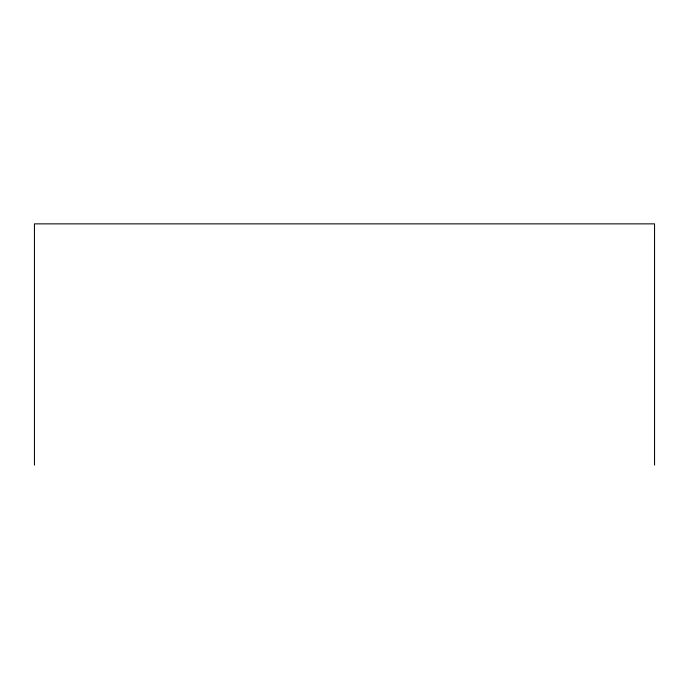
<?xml version="1.0" encoding="UTF-8"?>
<svg xmlns="http://www.w3.org/2000/svg" width="689" height="689" viewBox="0 0 689 689"><rect width="100%" height="100%" fill="white"/><g stroke="black" fill="none" stroke-linecap="round" stroke-linejoin="round"><path stroke-width="1.03" d="M654.55 465.135L654.55 223.865L34.45 223.865L34.45 465.135"/></g></svg>
